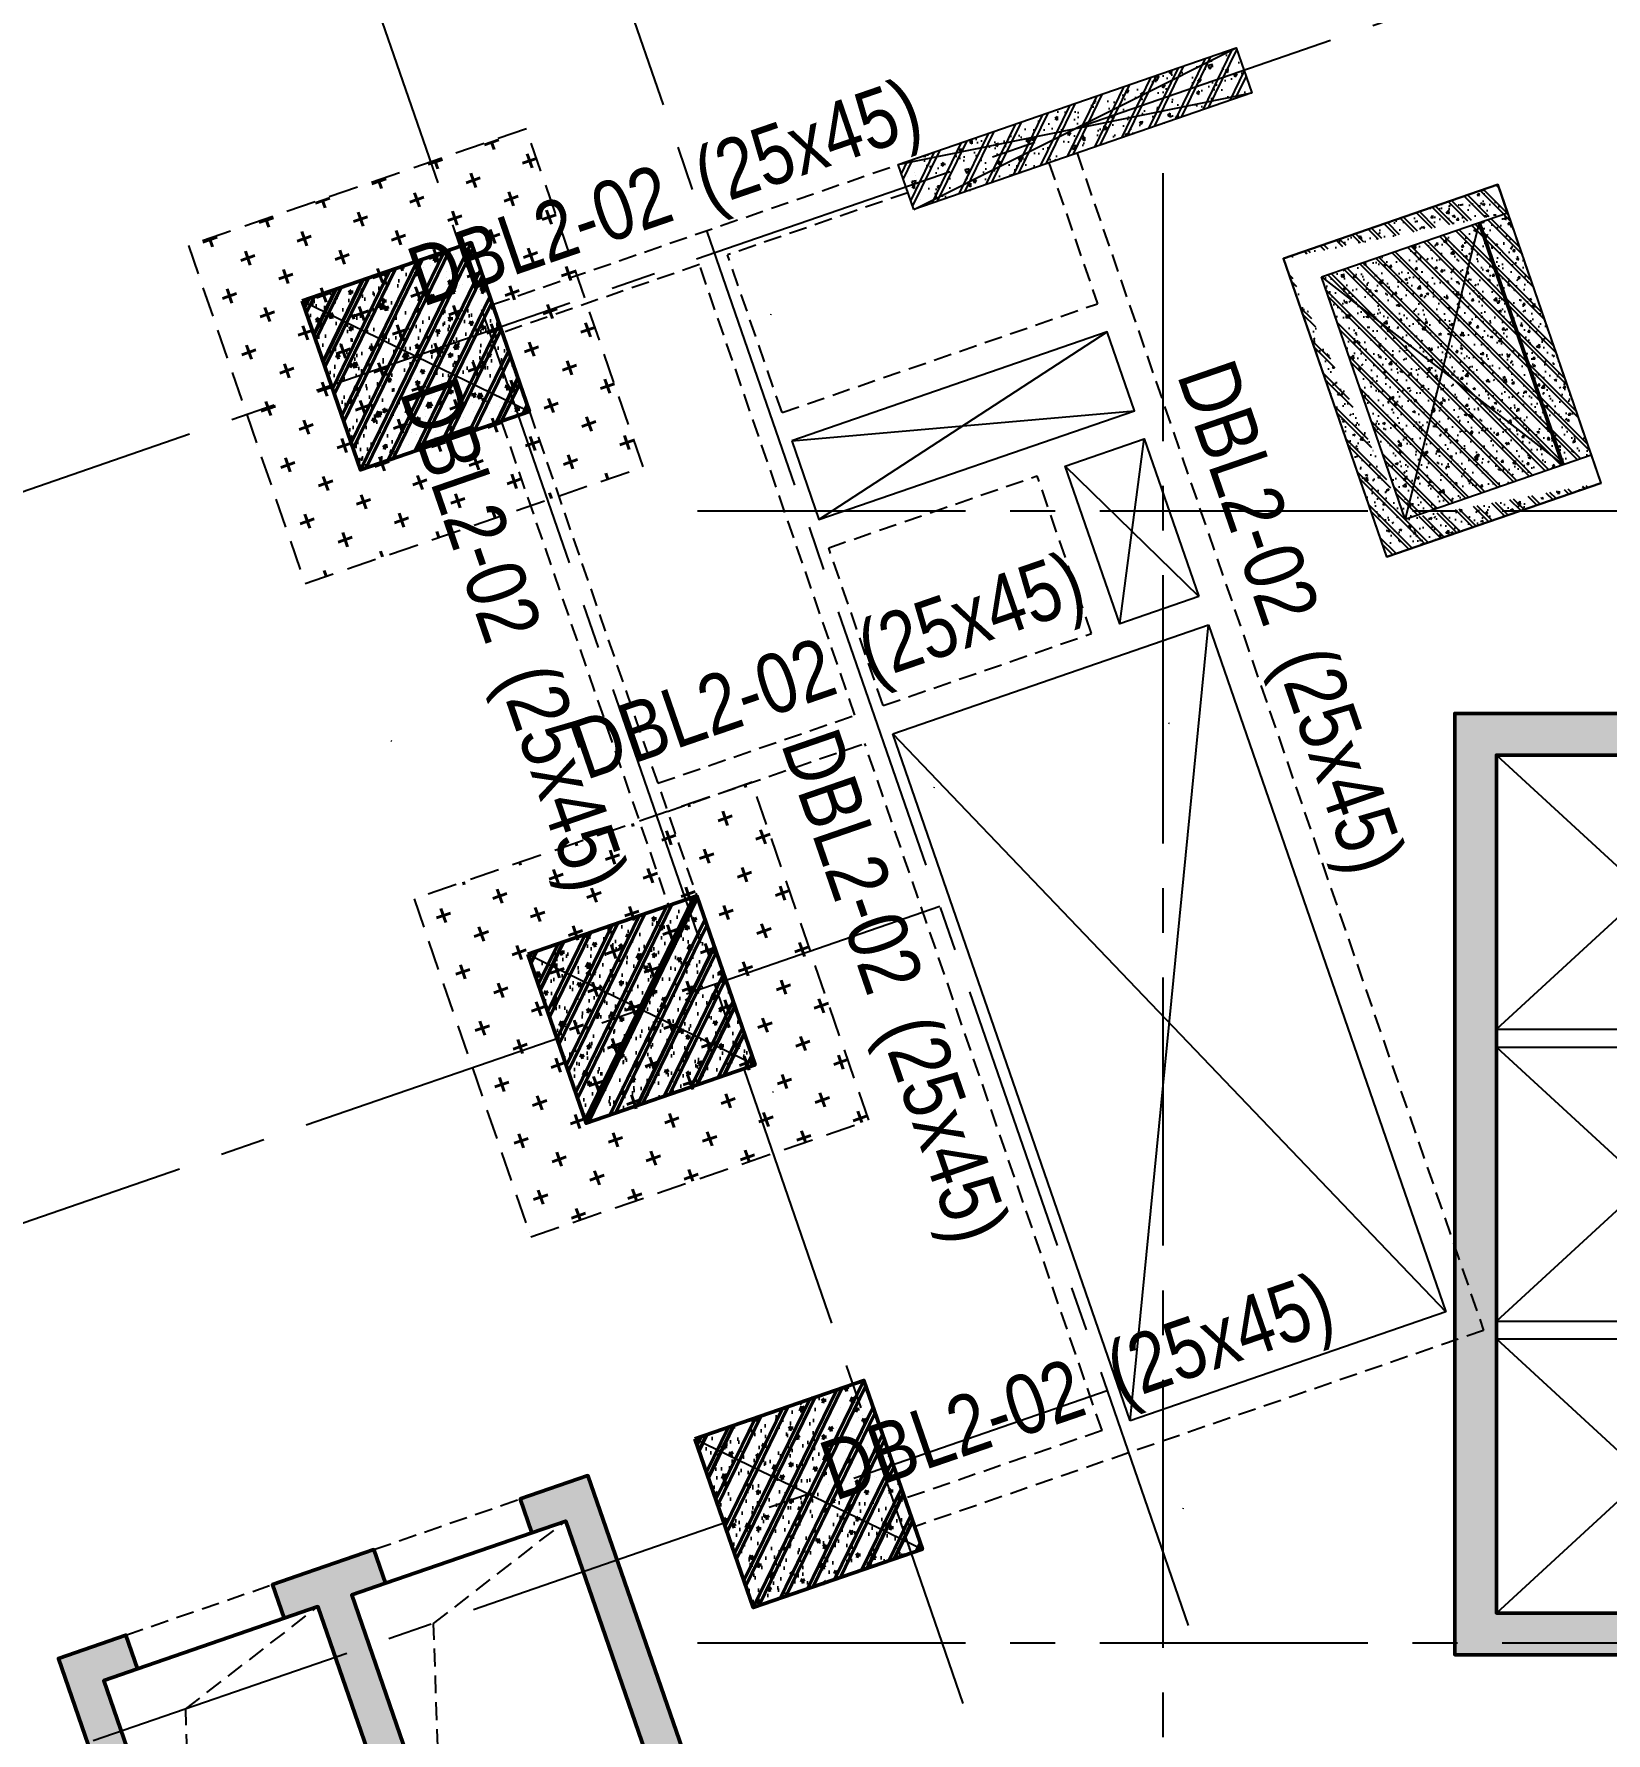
# Model space of a CAD drawing. Header units: millimetres. Extents: x -1534340 to 1713810, y -1348191 to 1114081.
# Drawn here: x 911061 to 924248, y -326082 to -311826 of the extents above; entities that cross this region are included whole.
import ezdxf
from ezdxf.enums import TextEntityAlignment as Align
from ezdxf.xclip import XClip

# ---------------------------------------------------------------- set-up
doc = ezdxf.new("R2010")
doc.units = ezdxf.units.MM
doc.header["$LTSCALE"] = 100
doc.header["$XCLIPFRAME"] = 0
for name, pattern in [('CENTER2', [1.125, 0.75, -0.125, 0.125, -0.125]), ('DASHED', [4.5, 3, -1.5]), ('HIDDEN', [0.375, 0.25, -0.125])]:
    doc.linetypes.add(name, pattern=pattern)
for name, color, linetype, lineweight in [('0-Hatch', 250, 'Continuous', 40), ('ccu12-Tencaukien', 9, 'Continuous', 15), ('KT-Net cot vach', 6, 'Continuous', 50), ('ST_MBDV Cot vach 220805$0$Xref_ST_MBDV Cot vach 30.7.2022$0$KT-Net cot vach', 6, 'Continuous', 50)]:
    doc.layers.add(name, color=color, linetype=linetype, lineweight=lineweight)
for name, color, linetype in [('0-khuat', 3, 'HIDDEN'), ('ccu11-Khuat', 9, 'DASHED'), ('ccu11-Manh', 8, 'Continuous'), ('ccu11-Thay', 7, 'Continuous'), ('ccu12-Manh', 8, 'Continuous'), ('ccu12-Text', 31, 'Continuous'), ('ccu12-Truc', 13, 'CENTER2'), ('KC2-DIM', 251, 'Continuous'), ('KT-Hatch', 251, 'Continuous'), ('xref.asix of  podium$0$xref.asix of  podium$0$Xref_ST_MBDV Cot vach 30.7.2022$0$KT-Net cot vach', 6, 'Continuous'), ('Xref_ST_MBDV Cot vach 30.7.2022$0$KT-Net cot vach', 6, 'Continuous'), ('Xref_ST_MBDV Cot vach 30.7.2022$0$Xref_ST_MBDV Cot vach 30.7.2022|Xref_ST_MBDV Cot vach 30.7.2022|Xref_ST_MBDV Cot vach 30.7.2022|Xref_ST_MBDV Cot vach 30.7.2022|A-WALL-PATT', 251, 'Continuous'), ('Xref_ST_MBDV Cot vach 30.7.2022|Xref_ST_MBDV Cot vach 30.7.2022|Xref_ST_MBDV Cot vach 30.7.2022|Xref_ST_MBDV Cot vach 30.7.2022|KC-Betong', 6, 'Continuous')]:
    doc.layers.add(name, color=color, linetype=linetype)
doc.styles.add('Arial Narrow', font='ARIALN.TTF')

# ---------------------------------------------------------------- blocks, each defined once
blk = doc.blocks.new('Xref_ST_MBDV Cot vach 30.7.2022$0$Tuong Vay01-flat-1')
at = {"layer": 'Xref_ST_MBDV Cot vach 30.7.2022$0$Xref_ST_MBDV Cot vach 30.7.2022|Xref_ST_MBDV Cot vach 30.7.2022|Xref_ST_MBDV Cot vach 30.7.2022|Xref_ST_MBDV Cot vach 30.7.2022|A-WALL-PATT'}
h = blk.add_hatch(dxfattribs=at)
h.set_pattern_fill('ACET-2D-VATLIEU04', color=256, scale=50, pattern_type=2)
h.set_pattern_definition([(49.99999999999999, (-11139561.83942936, -1407213.44759845), (-225.902473859489, 189.5546824974008), [37.49999998626113, -412.4999998488724]), (355, (-11139561.83942936, -1407213.44759845), (32.12721218541265, 367.2157156157773), [29.99999999490911, -329.9999999440002]), (100.4514, (-11139531.95358936, -1407216.06226845), (-341.2315265778452, -62.9441868767608), [31.87009499667636, -350.57105596344]), (46.18420000000001, (-11139561.83942936, -1407113.44759845), (-319.1804974675179, 306.2520974436775), [56.24999996954708, -618.749999665018]), (96.6356, (-11139517.37105686, -1407120.34425195), (-516.9959221575409, -60.14402179722674), [47.80514400473094, -525.8565000520404]), (351.1842, (-11139561.83942936, -1407113.44759845), (84.74077420309186, 546.3954293043353), [45.00000000792112, -495.0000000871323]), (21, (-11139511.83942936, -1407138.44759845), (-105.6808218676597, 275.3079533968121), [37.49999999934682, -412.499999992815]), (326.0000000000001, (-11139511.83942936, -1407138.44759845), (206.1288045682013, 305.5985201385338), [30.00000001746614, -330.0000001921275]), (71.4514, (-11139486.96831286, -1407155.22340145), (-328.9637652803212, 110.3801005582791), [31.87009499870726, -350.5710559857798]), (37.50000000000001, (-11139561.83942936, -1407213.44759845), (-78.13452938385308, 101.8269011885859), [0, -325.9999998517854, 0, -334.9999998476936, 0, -331.2499998493985]), (7.499999999999999, (-11139561.83942936, -1407213.44759845), (-23.27934638224542, 176.8241910238285), [0, -191.0000000278261, 0, -318.5000000464012, 0, -126.2500000183929]), (327.5, (-11139673.33942936, -1407213.44759845), (71.94441751949489, 112.9301145330537), [0, -125.0000000614986, 0, -390.0000001918756, 0, -517.5000002546042]), (317.5, (-11139723.33942936, -1407213.44759845), (158.0205495897681, 172.4491691102739), [0, -162.4999999478019, 0, -258.9999999168043, 0, -367.4999998819521]), (45, (-11139561.83942936, -1407213.44759845), (-150.2601910028607, 150.2601910026278), []), (45, (-11139561.83942936, -1407152.19759845), (-150.2601910028607, 150.2601910026278), [])])
h.paths.add_polyline_path([(-82665.42454257607, -118500.0088302612), (-81837.41861176863, -121132.0343658989), (-80902.71611081436, -123728.0834242017), (-79862.87874617614, -126283.8385967175), (-78719.63840653747, -128795.0430432414), (-77474.89874527603, -131257.5152608277), (-76130.7324262727, -133667.1548922951), (-74689.37767251953, -136019.9495540815), (-73153.2345392555, -138311.981517314), (-71524.86091735773, -140539.4342316107), (-69806.96827445179, -142698.5986796832), (-68002.4171395041, -144785.8795539467), (-66114.21234000102, -146797.8012427511), (-64145.497998368, -148731.0136179249), (-62099.55229647644, -150582.2976132843), (-59979.78201714717, -152348.5705846979), (-57789.71687134914, -154026.8914431464), (-55533.00362077914, -155614.4655520306), (-53213.40000534989, -157108.6493807235), (-50834.76848621853, -158506.954906286), (-48401.06981415115, -159807.0537564463), (-45916.35643433966, -161006.7810866404), (-43384.76573854871, -162104.1391847725), (-40810.51317570359, -163097.3007977149), (-38197.88523275405, -163984.6121738681), (-35551.23229684308, -164764.5958169776), (-32874.96141154505, -165435.9529462866), (-30173.5289383363, -165997.5656592443), (-27451.44813587703, -166448.4963081502), (-24701.85157574899, -166789.3238736566), (-4396.734290909022, -168938.2567786218), (36420.01678077132, -167648.2249503911), (41836.4863632936, -160718.6374020646), (12445.38596707024, -24367.66042796941), (8472.910947457654, -9248.974452903174), (-4718.707271176856, -5521.400683149928), (-10557.45827306993, -9946.818014640827), (-34021.18647153303, -27848.24941525888), (-39776.65152562223, -32008.57135346811), (-41248.85870469548, -35293.77142358455), (-45787.31564925052, -38574.38242801698), (-49368.4870454669, -38942.00303377653), (-57644.18705056235, -44924.06981060421), (-59844.65461433306, -46601.45355761005), (-61968.93197572604, -48362.30333496258), (-64019.60134904832, -50208.3517090485), (-65993.2459566202, -52136.53199238679), (-67886.59205765836, -54143.61763671576), (-69696.47008413821, -56226.27801198442), (-71419.8706161473, -58381.05012253253), (-73053.93764149398, -60604.33085121214), (-74595.93274202198, -62892.42844269238), (-76043.29574720934, -65241.53179885377), (-77393.615911806, -67647.72832025355), (-78644.64476583898, -70107.01135663176), (-79794.29917307012, -72615.28586126259), (-80840.66479975358, -75168.37520986283), (-81781.99930225872, -77762.02815519366), (-82616.73522835784, -80391.9259061541), (-83343.48262714595, -83053.68931881292), (-83961.03136360087, -85742.88618860021), (-84468.3531336058, -88455.03863057657), (-84864.60300002433, -91185.62932156771), (-85149.1148865223, -93930.11565387133), (-85321.41487544402, -96683.60341540864), (-85381.30445068702, -99529.50948559865), (-85328.50406530127, -102200.8374458619), (-85163.21024433896, -104955.3926120612), (-84885.69993967563, -107700.5945179402), (-84496.42936686985, -110432.1923394061), (-83996.04728951491, -113145.6335586284), (-83385.3738030456, -115836.3975027683)], flags=16)
h.paths.add_polyline_path([(-83625.45879450254, -118780.6341908188), (-82785.20518665202, -121451.592054751), (-81836.67593448795, -124086.0436255364), (-80781.45706173405, -126679.6041032514), (-79621.30565389246, -129227.9548506811), (-78358.15352366865, -131726.8525110248), (-76994.10399421491, -134172.1360737709), (-75531.42839684151, -136559.7338032422), (-73972.56228888594, -138885.6700187323), (-72320.10139823705, -141146.0717144171), (-70576.79730102606, -143337.1750085717), (-68745.55283991061, -145455.3314108832), (-66829.41729043424, -147497.0138977058), (-64831.58128353581, -149458.8227850739), (-62755.37149274349, -151337.4913895966), (-60604.24509477988, -153129.8914679771), (-58381.7840128839, -154833.0384259534), (-56091.68895242736, -156444.0962880657), (-53737.77323871478, -157960.3824199464), (-51323.95646727085, -159379.3719952791), (-48854.25797718205, -160698.7021999834), (-46332.79015832208, -161916.1761666269), (-43763.75160367042, -163029.7666325136), (-41151.42011806555, -164037.6193153583), (-38500.14559506811, -164938.0560009221), (-35814.34277378954, -165729.5773374715), (-33098.48388773762, -166410.8653324069), (-30357.09121792205, -166980.7855469028), (-27594.72956264392, -167438.3889849058), (-24815.98988816142, -167782.8289991841), (-4433.735052675009, -169939.9255319908), (36919.56229590811, -168632.9359166666), (42912.68845487945, -160965.5998827359), (13418.22973546013, -24135.12373521132), (9294.838300889242, -8442.070929647249), (-4925.935208282433, -4423.687328800617), (-11162.76267831214, -9150.82235655561), (-34617.47974592447, -27045.37879939191), (-40579.63196872547, -31355.10398377781), (-42051.83914779872, -34640.30405389448), (-46155.98199344426, -37606.97231750819), (-49737.15338966064, -37974.59292326774), (-58240.31235744618, -44121.0777798905), (-60467.11885703541, -45818.53930653841), (-62622.81900685839, -47605.43596977205), (-64703.8232677374, -49478.79233927629), (-66706.66158131324, -51435.49383058609), (-68628.013630962, -53472.26783320424), (-70464.66541309468, -55585.73726807744), (-72213.55809716694, -57772.38228180911), (-73871.79587351345, -60028.54927773564), (-75436.60120790266, -62350.49395546387), (-76905.37393212318, -64734.34577669739), (-78275.66833624989, -67176.13529814105), (-79545.20269040763, -69671.7966022063), (-80711.86304414831, -72217.17406733404), (-81773.70674647763, -74808.02928769216), (-82728.96568063274, -77440.04813065287), (-83576.04920824617, -80108.84792049509), (-84313.5468179807, -82809.98473610263), (-84940.23047422245, -85538.9608107484), (-85455.05666192248, -88291.23202148662), (-85857.16812421381, -91062.21545574092), (-86145.88844638877, -93847.29761108034), (-86320.75738810934, -96641.83923533), (-86381.51240370423, -99528.87035845965), (-86327.91179009154, -102240.684236032), (-86160.19218073785, -105035.6641918905), (-85878.57688103244, -107821.473743778), (-85483.548480995, -110593.4755141111), (-84975.76463904232, -113347.0545681345), (-84356.0573821161, -116077.6233250971)])
blk = doc.blocks.new('Grid-ST-flat-3')
at = {"layer": 'ccu12-Truc', "ltscale": 30}
for p, q in [((354060.2251921427, -35261.67722702224), (370215.9049475128, -82056.07930523856)), ((352169.7243788354, -35914.36909527634), (368325.4041342058, -82708.77117349271)), ((377787.2916931123, -66547.80383867014), (314639.5431473439, -88349.44587364572)), ((369999.3874795341, -69862.92378625314), (369999.3874795341, -104409.5824195731)), ((366096.2468389631, -72696.27186137123), (425824.0468604062, -72696.27186137007)), ((368131.1051668772, -76017.52440288517), (316532.3495662729, -93831.89823189395)), ((369534.392683656, -80082.1011514843), (317935.6370837544, -97896.47498025041)), ((366096.2468389794, -82196.27186137065), (425824.0468603973, -82196.27186136972))]:
    blk.add_line(p, q, dxfattribs=at)
blk = doc.blocks.new('LOI-B2-T1-PN')
at = {"layer": 'KT-Hatch'}
h = blk.add_hatch(dxfattribs=at)
h.set_pattern_fill('BTCT', color=256, scale=30)
h.set_pattern_definition([(49.99999999999999, (106559.8543703831, -42147.03074568097), (215.178054780226, -18.82564049477853), [22.5, -247.5]), (355, (106559.8543703831, -42147.03074568097), (-41.6254000839, 225.6576401100035), [18, -198]), (100.4514, (106577.7858743831, -42148.59954768099), (173.5528145142065, 206.8318626182861), [19.122057, -210.3426336]), (46.18420000000001, (106559.8543703831, -42087.03074568097), (320.1723145876933, -49.65570429870542), [33.75, -371.25]), (96.6356, (106586.535393883, -42091.16873778094), (280.398811664611, 292.2353612701325), [28.6830864, -315.5139]), (351.1842, (106559.8543703831, -42087.03074568097), (280.3985835400882, 292.2355802775974), [27, -297]), (21, (106589.8543703831, -42102.03074568097), (179.0721156355385, -120.7856671996016), [22.5, -247.5]), (326.0000000000001, (106589.8543703831, -42102.03074568097), (72.99459957647451, 217.5450135140559), [18, -198]), (71.4514, (106604.7770402832, -42112.09622748097), (252.066788574447, 96.75914901298572), [19.122057, -210.3426336]), (37.50000000000001, (106559.8543703831, -42147.03074568097), (3.647956595187201, 99.86815614939344), [0, -195.6, 0, -201, 0, -198.75]), (7.499999999999999, (106559.8543703831, -42147.03074568097), (78.92086123264458, 118.3235135647081), [0, -114.6, 0, -191.1, 0, -75.75]), (327.5, (106492.9543703832, -42147.03074568097), (160.1467308517227, -6.766461520313927), [0, -75, 0, -234, 0, -310.5]), (317.5, (106462.9543703832, -42147.03074568097), (174.9558508027159, 30.03149469969532), [0, -97.5, 0, -155.4, 0, -220.5]), (45, (106559.8543703831, -42147.03074568097), (-79.5495128834866, 79.5495128834866), []), (45, (106612.8873788831, -42147.03074568097), (-79.5495128834866, 79.5495128834866), [])])
h.paths.add_polyline_path([(69636.80449040607, -22526.61616688792), (69936.80449040653, -22526.61616688792), (69936.80449040653, -21376.61616688804), (69636.80449040607, -21376.61616688804)], flags=17)
h.paths.add_polyline_path([(69936.8044904056, -18926.61616688804), (69636.80449040513, -18926.61616688804), (69636.80449040513, -20076.61616688792), (69936.8044904056, -20076.61616688792)], flags=17)
h.paths.add_polyline_path([(69636.80449040467, -17626.6161668881), (69936.80449040467, -17626.61616688792), (69936.80449040467, -17126.61616688786), (72436.8044904084, -17126.61616688699), (72436.80449041072, -24326.61616688705), (69936.804490407, -24326.61616688786), (69936.804490407, -23826.61616688798), (69636.804490407, -23826.61616688804), (69636.80449040746, -24676.61616688804), (72786.80449041119, -24676.61616688699), (72786.80449040746, -13976.61616688693), (69636.80449040374, -13976.61616688804), (69636.80449040374, -14901.61616688716), (69936.80449040374, -14901.61616688705), (69936.80449040374, -14326.6161668881), (72436.80449040746, -14326.61616688705), (72436.8044904084, -16776.61616688705), (69936.80449040467, -16776.61616688792), (69936.8044904042, -16201.61616688705), (69636.80449040374, -16201.61616688722)])
h.paths.add_polyline_path([(66336.804490407, -24326.6161668892), (63836.804490407, -24326.61616689002), (63836.80449040467, -17126.61616689002), (66336.80449040467, -17126.6161668892), (66336.80449040467, -17626.6161668881), (66636.80449040467, -17626.61616688798), (66636.80449040467, -16776.61616688909), (63486.80449040467, -16776.61616689019), (63486.804490407, -24676.61616689013), (66636.80449040746, -24676.61616688909), (66636.804490407, -23826.61616688792), (66336.804490407, -23826.61616688804)])
h.paths.add_polyline_path([(66336.80449040607, -22526.61616688786), (66636.80449040653, -22526.61616688786), (66636.80449040653, -21376.61616688798), (66336.80449040607, -21376.61616688798)], flags=17)
h.paths.add_polyline_path([(66336.80449040467, -20076.61616688792), (66636.8044904056, -20076.61616688792), (66636.8044904056, -18926.61616688792), (66336.80449040467, -18926.61616688792)], flags=17)
at = {"ltscale": 0.5}
for points in [[(63836.8044904056, -19426.61616689002), (66336.80449040467, -19426.61616688914)], [(63836.8044904049, -19576.61616688996), (66336.8044904042, -19576.61616688914)], [(63836.8044904063, -21876.61616688996), (66336.8044904056, -21876.61616688914)], [(63836.8044904056, -22026.61616688996), (66336.80449040513, -22026.61616688914)]]:
    blk.add_lwpolyline(points, dxfattribs=at)
at = {"layer": 'ccu12-Manh', "ltscale": 0.5}
for points in [[(63836.80449040467, -17126.61616689002), (66336.80449040467, -19426.61616688914)], [(63836.80449040537, -19426.61616688996), (66336.80449040467, -17126.6161668892)], [(63836.80449040537, -19576.61616688996), (66336.80449040537, -21876.61616688909)], [(63836.80449040607, -21876.6161668899), (66336.80449040537, -19576.61616688914)], [(63836.80449040513, -22026.61616688996), (66336.80449040513, -24326.61616688909)], [(63836.80449040583, -24326.6161668899), (66336.80449040513, -22026.61616688914)]]:
    blk.add_lwpolyline(points, dxfattribs=at)
at = {"layer": 'ST_MBDV Cot vach 220805$0$Xref_ST_MBDV Cot vach 30.7.2022$0$KT-Net cot vach'}
blk.add_lwpolyline([(66636.80449040467, -17626.61616688798), (66636.80449040467, -16776.61616688909), (63486.80449040467, -16776.61616689019), (63486.804490407, -24676.61616689013), (66636.80449040746, -24676.61616688909), (66636.804490407, -23826.61616688792), (66336.804490407, -23826.61616688804), (66336.804490407, -24326.6161668892), (63836.804490407, -24326.61616689002), (63836.80449040467, -17126.61616689002), (66336.80449040467, -17126.6161668892), (66336.80449040467, -17626.6161668881)], close=True, dxfattribs=at)
blk = doc.blocks.new('*U150')
h = blk.add_hatch()
h.set_pattern_fill('VATLIEU04', color=250, scale=40, style=0, pattern_type=2)
h.set_pattern_definition([(49.99999999999999, (-549.9999999999709, 3049.999999999996), (286.9040730403014, -25.10085399303804), [30, -330]), (355, (-549.9999999999709, 3049.999999999996), (-55.50053344520001, 300.8768534800047), [24, -264]), (100.4514, (-526.0913279999709, 3047.908263999996), (231.4037526856086, 275.7758168243814), [25.496076, -280.4568448]), (46.18420000000001, (-549.9999999999709, 3129.999999999996), (426.8964194502578, -66.20760573160723), [45, -495]), (96.6356, (-514.4253019999708, 3124.482677199996), (373.8650822194813, 389.6471483601767), [38.2441152, -420.6852]), (351.1842, (-549.9999999999709, 3129.999999999996), (373.8647780534509, 389.6474403701299), [36, -396]), (21, (-509.9999999999709, 3109.999999999996), (238.7628208473847, -161.0475562661355), [30, -330]), (326.0000000000001, (-509.9999999999709, 3109.999999999996), (97.32613276863269, 290.0600180187412), [24, -264]), (71.4514, (-490.1031067999709, 3096.579357599996), (336.089051432596, 129.012198683981), [25.496076, -280.4568448]), (37.50000000000001, (-549.9999999999709, 3049.999999999996), (4.863942126916267, 133.1575415325246), [0, -260.8, 0, -268, 0, -265]), (7.499999999999999, (-549.9999999999709, 3049.999999999996), (105.2278149768594, 157.7646847529441), [0, -152.8, 0, -254.8, 0, -101]), (327.5, (-639.1999999999709, 3049.999999999996), (213.5289744689636, -9.021948693751902), [0, -100, 0, -312, 0, -414]), (317.5, (-679.1999999999709, 3049.999999999996), (233.2744677369545, 40.04199293292709), [0, -130, 0, -207.2, 0, -294]), (45, (-549.9999999999709, 3049.999999999996), (-120.2081528017131, 120.2081528017131), []), (45, (-549.9999999999709, 3098.999999999996), (-120.2081528017131, 120.2081528017131), [])])
h.paths.add_polyline_path([(-475, -474.9999999999998), (-75, -475.0000000000038), (-74.9999999999709, 2524.999999999996), (-474.9999999999709, 2525)])
at = {"color": 6, "ltscale": 0.25}
blk.add_lwpolyline([(-475, -474.9999999999998), (-75, -475.0000000000038), (-74.9999999999709, 2524.999999999996), (-474.9999999999709, 2525)], close=True, dxfattribs=at)
at = {"layer": 'Defpoints', "linetype": 'ByBlock', "ltscale": 30}
for p, q in [((-75, -475.0000000000038), (-474.9999999999709, 2525)), ((-475, -474.9999999999998), (-74.9999999999709, 2524.999999999996))]:
    blk.add_line(p, q, dxfattribs=at)
blk = doc.blocks.new('*U151')
h = blk.add_hatch()
h.set_pattern_fill('VATLIEU04', color=250, scale=40, style=0, pattern_type=2)
h.set_pattern_definition([(49.99999999999999, (550, -550), (286.9040730403014, -25.10085399303804), [30, -330]), (355, (550, -550), (-55.50053344520001, 300.8768534800047), [24, -264]), (100.4514, (573.908672, -552.091736), (231.4037526856086, 275.7758168243814), [25.496076, -280.4568448]), (46.18420000000001, (550, -470), (426.8964194502578, -66.20760573160723), [45, -495]), (96.6356, (585.574698, -475.5173228), (373.8650822194813, 389.6471483601767), [38.2441152, -420.6852]), (351.1842, (550, -470), (373.8647780534509, 389.6474403701299), [36, -396]), (21, (590, -490), (238.7628208473847, -161.0475562661355), [30, -330]), (326.0000000000001, (590, -490), (97.32613276863269, 290.0600180187412), [24, -264]), (71.4514, (609.8968932, -503.4206424), (336.089051432596, 129.012198683981), [25.496076, -280.4568448]), (37.50000000000001, (550, -550), (4.863942126916267, 133.1575415325246), [0, -260.8, 0, -268, 0, -265]), (7.499999999999999, (550, -550), (105.2278149768594, 157.7646847529441), [0, -152.8, 0, -254.8, 0, -101]), (327.5, (460.8, -550), (213.5289744689636, -9.021948693751902), [0, -100, 0, -312, 0, -414]), (317.5, (420.8, -550), (233.2744677369545, 40.04199293292709), [0, -130, 0, -207.2, 0, -294]), (45, (550, -550), (-120.2081528017131, 120.2081528017131), []), (45, (550, -501), (-120.2081528017131, 120.2081528017131), [])])
h.paths.add_polyline_path([(-475, 475), (1025, 475), (1025, -1025), (-475, -1025)])
at = {"color": 6, "ltscale": 0.25}
blk.add_lwpolyline([(-475, 475), (1025, 475), (1025, -1025), (-475, -1025)], close=True, dxfattribs=at)
at = {"layer": 'Defpoints', "linetype": 'ByBlock', "ltscale": 30}
for p, q in [((1025, 475), (-475, -1025)), ((-475, 475), (1025, -1025))]:
    blk.add_line(p, q, dxfattribs=at)
blk = doc.blocks.new('MBDV-B1-T1-PN')
at = {"layer": 'KT-Net cot vach', "rotation": 19.04713795399666}
for p in [(54421.11339610536, -13610.03426996863), (56313.91916608065, -19092.48685226683), (57717.20733091282, -23157.06337712682)]:
    blk.add_blockref('*U151', p, dxfattribs=at)
at = {"layer": 'Xref_ST_MBDV Cot vach 30.7.2022|Xref_ST_MBDV Cot vach 30.7.2022|Xref_ST_MBDV Cot vach 30.7.2022|Xref_ST_MBDV Cot vach 30.7.2022|KC-Betong', "linetype": 'ByBlock', "xscale": -0.9999999999999989, "rotation": 289.0471379532163}
blk.add_blockref('*U150', (59241.89047800889, -11945.67000419629), dxfattribs=at)
blk = doc.blocks.new('LOI-KD-PN')
at = {"layer": 'KT-Hatch'}
h = blk.add_hatch(dxfattribs=at)
h.set_pattern_fill('BTCT', color=256, scale=40, angle=-70.9528620460035)
h.set_pattern_definition([(339.0471379539965, (-24774.25365491607, -32828.61595608917), (69.90338528047701, -279.3877533547662), [29.99999999999987, -329.999999999998]), (284.0471379539965, (-24774.25365491607, -32828.61595608917), (266.2915946709811, 150.6518396180941), [23.99999999999998, -263.9999999999996]), (29.49853795399646, (-24768.42837132257, -32851.89826755854), (336.1948768307957, -128.7361747717526), [25.49607599999999, -280.4568447999998]), (335.2313379539966, (-24698.63362238393, -32802.50828135805), (76.73314454503657, -425.1305970221304), [45, -495]), (25.6827379539964, (-24692.23921595374, -32837.93583497207), (490.3234749361438, -226.2363583837528), [38.24411519999997, -420.6851999999998]), (280.2313379539964, (-24698.63362238393, -32802.50828135805), (490.3236516953235, -226.2359755744279), [35.99999999999994, -395.9999999999995]), (310.0471379539965, (-24704.4847931515, -32846.8452163068), (-74.31099224333833, -278.2478686892407), [30, -330]), (255.0471379539965, (-24704.4847931515, -32846.8452163068), (305.9413376994765, 2.662340959559032), [24, -264]), (0.4985379539964838, (-24710.67739063944, -32870.03253477591), (231.6301287124563, -275.5857060422185), [25.496076, -280.4568447999999]), (326.5471379539965, (-24774.25365491607, -32828.61595608917), (127.4545480190627, 38.85777900570818), [0, -260.7999999999999, 0, -267.9999999999999, 0, -264.9999999999999]), (296.5471379539965, (-24774.25365491607, -32828.61595608917), (183.4678019936752, -47.98077147784922), [0, -152.8, 0, -254.8, 0, -101]), (256.5471379539965, (-24803.36371224117, -32744.29961981607), (61.15631196729443, -204.7826262224386), [0, -99.99999999999955, 0, -311.9999999999982, 0, -413.9999999999982]), (246.5471379539965, (-24816.41754960665, -32706.48960355006), (113.9778841873155, -207.4352439007965), [0, -129.9999999999991, 0, -207.1999999999991, 0, -293.9999999999983]), (334.0471379539965, (-24774.25365491607, -32828.61595608917), (65.64473241281162, 134.8731593255321), []), (334.0471379539965, (-24751.17751265038, -32895.45525322307), (65.64473241281162, 134.8731593255321), [])])
h.paths.add_polyline_path([(-6325.187296113232, -9137.721440407215), (-7271.590505116852, -6396.495261123753), (-7838.74074910651, -6592.302821607213), (-7740.836968864547, -6875.877943602041), (-7457.261846869951, -6777.974163360312), (-6706.666198349791, -8952.050098654), (-8502.64197098394, -9572.107373518229), (-9253.237619503634, -7398.0314382246), (-8969.662497509038, -7300.12765798287), (-9067.566277750535, -7016.552535988041), (-9634.716521740193, -7212.360096471501), (-9918.291643735254, -7310.26387671323), (-9820.387863493292, -7593.838998708001), (-9536.812741498696, -7495.935218466329), (-8786.217092978535, -9670.011153759959), (-10582.19286561268, -10290.06842862419), (-11332.78851413238, -8115.992493330559), (-11049.21339213778, -8018.08871308883), (-11147.11717237928, -7734.513591094001), (-11714.26741636894, -7930.321151577402), (-10767.86420736578, -10671.54733086075)])
at = {"layer": 'xref.asix of  podium$0$xref.asix of  podium$0$Xref_ST_MBDV Cot vach 30.7.2022$0$KT-Net cot vach'}
h = blk.add_hatch(dxfattribs=at)
h.set_pattern_fill('1BETONG2-BOP', color=250, scale=30, angle=1.959221683781526e-11, style=0, pattern_type=2)
h.set_pattern_definition([(50.0000000000196, (116462.5052077193, -202415.5971059241), (215.1780547802325, -18.82564049470495), [22.5, -247.5]), (355.0000000000196, (116462.5052077193, -202415.5971059241), (-41.62540008397717, 225.6576401099893), [18, -198]), (100.4514000000195, (116480.4367117193, -202417.1659079241), (173.5528145141357, 206.8318626183454), [19.122057, -210.3426336]), (46.18420000001959, (116462.5052077193, -202355.5971059241), (320.1723145877103, -49.65570429859594), [33.75, -371.25]), (96.63560000001934, (116489.1862312183, -202359.7350980242), (280.3988116645111, 292.2353612702284), [28.68308639999998, -315.5138999999996]), (351.1842000000196, (116462.5052077193, -202355.5971059241), (280.3985835399882, 292.2355802776933), [27, -297]), (21.00000000001959, (116492.5052077193, -202370.5971059241), (179.0721156355798, -120.7856671995404), [22.5, -247.5]), (226.0000000000196, (116492.5052077193, -202370.5971059241), (201.5646367418432, -109.6619427481084), [18, -198]), (71.4514000000196, (116507.427877618, -202380.6625877242), (252.0667885744139, 96.7591490130719), [19.122057, -210.3426336]), (67.5000000000196, (116462.5052077193, -202415.5971059241), (-46.77485499139181, 88.31233855206342), [0, -195.6, 0, -201, 0, -198.75]), (4.500000000019592, (116462.5052077193, -202415.5971059241), (85.00527716358108, 114.0309565615529), [0, -114.5999999999988, 0, -191.0999999999976, 0, -75.74999999999879]), (327.5000000000196, (116395.6052077189, -202415.5971059243), (160.146730851725, -6.766461520259165), [0, -74.99999999999879, 0, -233.9999999999976, 0, -310.4999999999952]), (317.5000000000196, (116365.6052077189, -202415.5971059243), (174.9558508027056, 30.03149469975515), [0, -97.5, 0, -155.4, 0, -220.5]), (315.0000000000196, (116462.5052077193, -202415.5971059241), (90.15611460125399, 90.15611460131564), []), (315.0000000000196, (116462.5052077193, -202378.8471059241), (90.15611460125399, 90.15611460131564), [])])
edge = h.paths.add_edge_path()
edge.add_line((360.6418855860829, 4437.403951028595), (-1435.29047197476, 3817.361773282057))
edge.add_line((442.2284024748951, 4201.091252757935), (-1117.40916496329, 3662.62930102367))
edge.add_line((-570.4991636015475, 1312.476543052355), (-1436.987392965704, 3822.231577460188))
edge.add_line((-415.7769247964025, 1630.374288916821), (-1117.409164961427, 3662.62930102367))
edge.add_line((-570.4991636015475, 1312.476543052355), (1225.447126176208, 1932.523638988845))
edge.add_line((-415.7769247964025, 1630.374288916821), (1143.860642641783, 2168.836240651086))
edge.add_line((1143.860642641783, 2168.836240651086), (1225.447126176208, 1932.523638988845))
edge.add_line((442.2284024748951, 4201.091252757935), (360.6418855860829, 4437.403951028595))
at = {"layer": 'Xref_ST_MBDV Cot vach 30.7.2022$0$KT-Net cot vach'}
h = blk.add_hatch(dxfattribs=at)
h.set_pattern_fill('1BETONG2-BOP', color=250, scale=30, angle=1.959221683781526e-11, style=0, pattern_type=2)
h.set_pattern_definition([(50.0000000000196, (116462.5052077183, -202415.5971059241), (215.1780547802325, -18.82564049470495), [22.5, -247.5]), (355.0000000000196, (116462.5052077183, -202415.5971059241), (-41.62540008397717, 225.6576401099893), [18, -198]), (100.4514000000195, (116480.4367117183, -202417.1659079241), (173.5528145141357, 206.8318626183454), [19.122057, -210.3426336]), (46.18420000001959, (116462.5052077183, -202355.5971059241), (320.1723145877103, -49.65570429859594), [33.75, -371.25]), (96.63560000001934, (116489.1862312183, -202359.7350980242), (280.3988116645111, 292.2353612702284), [28.68308639999998, -315.5138999999996]), (351.1842000000196, (116462.5052077183, -202355.5971059241), (280.3985835399882, 292.2355802776933), [27, -297]), (21.00000000001959, (116492.5052077183, -202370.5971059241), (179.0721156355798, -120.7856671995404), [22.5, -247.5]), (226.0000000000196, (116492.5052077183, -202370.5971059241), (201.5646367418432, -109.6619427481084), [18, -198]), (71.4514000000196, (116507.4278776185, -202380.6625877242), (252.0667885744139, 96.7591490130719), [19.122057, -210.3426336]), (67.5000000000196, (116462.5052077183, -202415.5971059241), (-46.77485499139181, 88.31233855206342), [0, -195.6, 0, -201, 0, -198.75]), (4.500000000019592, (116462.5052077183, -202415.5971059241), (85.00527716358108, 114.0309565615529), [0, -114.5999999999992, 0, -191.0999999999983, 0, -75.74999999999916]), (327.5000000000196, (116395.6052077184, -202415.5971059241), (160.146730851725, -6.766461520259165), [0, -74.99999999999916, 0, -233.9999999999983, 0, -310.4999999999966]), (317.5000000000196, (116365.6052077184, -202415.5971059241), (174.9558508027056, 30.03149469975515), [0, -97.5, 0, -155.4, 0, -220.5]), (315.0000000000196, (116462.5052077183, -202415.5971059241), (90.15611460125399, 90.15611460131564), []), (315.0000000000196, (116462.5052077183, -202378.8471059241), (90.15611460125399, 90.15611460131564), [])])
edge = h.paths.add_edge_path()
edge.add_line((360.6418855867814, 4437.403951028653), (-1435.290471974877, 3817.361773282173))
edge.add_line((442.2284024755936, 4201.091252757935), (-1117.409164962359, 3662.62930102367))
edge.add_line((-570.499163600849, 1312.476543052355), (-1436.987392965821, 3822.23157746013))
edge.add_line((-415.7769247966353, 1630.374288916821), (-1117.409164962359, 3662.62930102367))
edge.add_line((-570.499163600849, 1312.476543052355), (1225.447126176325, 1932.523638988787))
edge.add_line((-415.7769247966353, 1630.374288916821), (1143.860642641317, 2168.836240651028))
edge.add_line((1143.860642641084, 2168.836240651028), (1225.447126175975, 1932.523638988787))
edge.add_line((442.2284024755936, 4201.091252757935), (360.6418855868978, 4437.403951028653))
at = {"layer": 'ccu11-Khuat', "color": 6, "ltscale": 0.5}
for points, elevation in [([(442.2284024746623, 4201.091252757935), (1143.864305755822, 2168.837505334464)], 5.849214727798868e-05), ([(-11147.1208355159, -7734.514855785063), (-9918.291643735254, -7310.263876713114)], 1.490472173669433e-05)]:
    blk.add_lwpolyline(points, dxfattribs=dict(at, elevation=elevation))
blk.add_lwpolyline([(-9067.569942107657, -7016.553797144443), (-7838.744412243133, -6592.304086298274)], dxfattribs=at)
at = {"layer": 'ccu11-Khuat', "ltscale": 0.5, "elevation": 1.490472173669433e-05}
for points in [[(-8502.64197098394, -9572.107373518229), (-8565.79011890199, -7636.755803425389), (-7457.261846869951, -6777.97416336037)], [(-10582.19286561268, -10290.06842862419), (-10645.34101353073, -8354.716858531348), (-9536.812741498696, -7495.935218466329)]]:
    blk.add_lwpolyline(points, dxfattribs=at)
at = {"layer": 'ccu12-Manh', "ltscale": 0.5}
for points, elevation in [([(205.9159478715155, 4119.504343272652), (-415.7769247966353, 1630.374288916821)], 5.849214727798868e-05), ([(-1117.409164962592, 3662.62930102367), (907.5517040919513, 2087.251021802716)], 6.255962972533113e-05)]:
    blk.add_lwpolyline(points, dxfattribs=dict(at, elevation=elevation))
at = {"layer": 'ST_MBDV Cot vach 220805$0$Xref_ST_MBDV Cot vach 30.7.2022$0$KT-Net cot vach', "color": 6}
for points, elevation in [([(205.9159478715155, 4119.504343272652), (907.5518511524424, 2087.250595849182)], 5.849214727798868e-05), ([(-8969.666160645429, -7300.128922673874), (-7740.836968864547, -6875.877943602041)], 1.490472173669433e-05), ([(-11049.21705527441, -8018.089977779891), (-9820.387863493292, -7593.838998707943)], 1.490472173669433e-05)]:
    blk.add_lwpolyline(points, dxfattribs=dict(at, elevation=elevation))
at = {"layer": 'ST_MBDV Cot vach 220805$0$Xref_ST_MBDV Cot vach 30.7.2022$0$KT-Net cot vach', "elevation": 1.490472173669433e-05}
blk.add_lwpolyline([(-6325.187296113232, -9137.721440407215), (-7271.590505116852, -6396.495261123753), (-7838.74074910651, -6592.302821607213), (-7740.836968864547, -6875.877943602041), (-7457.261846869951, -6777.974163360312), (-6706.666198349791, -8952.050098654), (-8502.64197098394, -9572.107373518229), (-9253.237619503634, -7398.0314382246), (-8969.662497509038, -7300.12765798287), (-9067.566277750535, -7016.552535988041), (-9634.716521740193, -7212.360096471501), (-9918.291643735254, -7310.26387671323), (-9820.387863493292, -7593.838998708001), (-9536.812741498696, -7495.935218466329), (-8786.217092978535, -9670.011153759959), (-10582.19286561268, -10290.06842862419), (-11332.78851413238, -8115.992493330559), (-11049.21339213778, -8018.08871308883), (-11147.11717237928, -7734.513591094001), (-11714.26741636894, -7930.321151577402), (-10767.86420736578, -10671.54733086075)], close=True, dxfattribs=at)
at = {"layer": 'xref.asix of  podium$0$xref.asix of  podium$0$Xref_ST_MBDV Cot vach 30.7.2022$0$KT-Net cot vach'}
for p, q in [((360.6418855860829, 4437.403951028595, 6.058219431352707e-05), (-1435.29047197476, 3817.361773282173, 6.526592641280249e-05)), ((442.2284024748951, 4201.091252757935, 5.849214727801644e-05), (360.6418855860829, 4437.403951028595, 6.058219431352707e-05)), ((-1117.40916496329, 3662.62930102367, 6.255962972533113e-05), (442.2284024748951, 4201.091252757935, 5.849214727801644e-05)), ((-570.4991636015475, 1312.476543052355, 4.311176667534666e-05), (-1436.987392965704, 3822.231577460188, 6.530907603666258e-05)), ((-415.7769247964025, 1630.374288916821, 4.45855276371282e-05), (-1117.40916496329, 3662.62930102367, 6.255962972533113e-05)), ((-415.7769247964025, 1630.374288916821, 4.45855276371282e-05), (1143.860642641783, 2168.836240651086, 4.05180451898135e-05)), ((1143.860642641783, 2168.836240651086, 4.05180451898135e-05), (1225.447126176208, 1932.523638988845, 3.842799900875826e-05)), ((-570.4991636015475, 1312.476543052355, 4.311176667534666e-05), (1225.447126176208, 1932.523638988845, 3.842799900874438e-05))]:
    blk.add_line(p, q, dxfattribs=at)
at = {"layer": 'Xref_ST_MBDV Cot vach 30.7.2022$0$KT-Net cot vach'}
for p, q in [((360.6418855867814, 4437.403951028653, 6.058219431354095e-05), (-1435.29047197476, 3817.361773282173, 6.526592641280249e-05)), ((442.2284024755936, 4201.091252757935, 5.849214727803032e-05), (360.6418855867814, 4437.403951028653, 6.058219431354095e-05)), ((442.2320668317843, 4201.092513844837, 2.881135378197952e-05), (360.6455499429721, 4437.405212115613, 3.090140081749015e-05)), ((-1117.409164962592, 3662.62930102367, 6.255962972533113e-05), (442.2284024755936, 4201.091252757935, 5.849214727801644e-05)), ((-570.499163600849, 1312.476543052355, 4.311176667536054e-05), (-1436.987392965937, 3822.23157746013, 6.530907603667646e-05)), ((-415.7769247966353, 1630.374288916821, 4.458552763714208e-05), (-1117.409164962592, 3662.62930102367, 6.255962972533113e-05)), ((-415.7769247966353, 1630.374288916821, 4.458552763714208e-05), (1143.860642641084, 2168.836240651028, 4.051804518982738e-05)), ((1143.860642641084, 2168.836240651028, 4.051804518982738e-05), (1225.447126175975, 1932.523638988787, 3.842799900875826e-05)), ((1143.864306997275, 2168.837501737988, 1.083725169377658e-05), (1225.450790532166, 1932.524900075747, 8.747205512721345e-06)), ((-570.499163600849, 1312.476543052355, 4.311176667536054e-05), (1225.447126175975, 1932.523638988787, 3.842799900875826e-05))]:
    blk.add_line(p, q, dxfattribs=at)
blk = doc.blocks.new('*U705')
at = {"layer": 'ccu12-Tencaukien', "color": 8, "ltscale": 10000}
blk.add_line((360.6565736538532, -155.3215232637356), (354.4065714950475, -155.3215232637356), dxfattribs=at)
at = {"layer": 'ccu12-Text', "color": 2, "style": 'Arial Narrow', "width": 0.8}
blk.add_attdef('SH', text='', height=300, dxfattribs=at).set_placement((275.6048113084853, 5.864471777974813), align=Align.BOTTOM_RIGHT)
at = {"layer": 'ccu12-Text', "color": 31, "style": 'Arial Narrow', "width": 0.8}
for tag, p in [('(', (507.5315725744504, -75.41116959831947)), ('KT', (632.605666770517, -75.41116959831947)), (')', (962.8971199221714, -75.41116959831947))]:
    blk.add_attdef(tag, text='', height=250, dxfattribs=at).set_placement(p, align=Align.BOTTOM_LEFT)
blk = doc.blocks.new('MC3000X3000')
at = {"layer": '0-Hatch', "ltscale": 2}
h = blk.add_hatch(dxfattribs=at)
h.set_pattern_fill('CROSS', color=256, scale=1000, style=0)
h.set_pattern_definition([(360, (0, -4.656612873077393e-10), (250, 250), [125, -375]), (90, (62.5, -62.50000000046566), (-250, 250), [125, -375])])
h.paths.add_polyline_path([(7876789.000000002, 1547059), (7876789.000000002, 1550059), (7873789.000000002, 1550059), (7873789.000000002, 1547059)])
at = {"layer": '0-khuat', "ltscale": 10}
blk.add_lwpolyline([(7873789.000000002, 1547059), (7876789.000000002, 1547059), (7876789.000000002, 1550059), (7873789.000000002, 1550059)], close=True, dxfattribs=at)

msp = doc.modelspace()

# ---------------------------------------------------------------- linework, layer by layer
at = {"layer": 'ccu11-Khuat', "ltscale": 0.5}
for p, q in [((914907.1652327151, -314095.9151192812), (918310.0667043215, -312921.0697537848)), ((919574.892462347, -312907.5169186203), (919982.8249547369, -314089.0801433451)), ((919811.2050640107, -312825.9304350888), (923221.5203184661, -322703.7978875622)), ((917948.3104774327, -317542.0858621454), (916642.9335534818, -313761.1039254583)), ((917336.1238148751, -315002.8487553314), (916879.2452468289, -313679.5148110165)), ((914980.867979634, -315075.4516751754), (916384.1554963662, -319140.0284237905)), ((915217.1805812962, -314993.8651916406), (916620.4680980284, -319058.4419402558)), ((918184.6230790956, -317460.4993786106), (917727.7389371739, -316137.14924717)), ((918184.6230790959, -317460.4993786105), (919933.3363468341, -316856.7593951239)), ((916294.1220731748, -318113.1913133907), (917948.3104774327, -317542.0858621454)), ((916375.708556706, -318349.5039150544), (918029.8969609676, -317778.3984638078)), ((920020.6074929879, -323544.426868558), (918029.8969609676, -317778.3984638078)), ((923221.5203184661, -322703.7978875622), (918448.0055721683, -324351.8449214987)), ((920020.6074929879, -323544.426868558), (918366.4190886373, -324115.532319835))]:
    msp.add_line(p, q, dxfattribs=at)
for points in [[(918391.6427389927, -313157.3435620098), (916879.2452468289, -313679.5148110164)], [(916642.9335534818, -313761.1039254583), (914988.754347152, -314332.2268126131)], [(917336.1238306336, -315002.8487498908), (919982.8249550586, -314089.0801432341)], [(917727.7389371739, -316137.14924717), (919476.4522049126, -315533.4092636835)], [(919933.3363468341, -316856.7593951239), (919476.4522049126, -315533.4092636835)]]:
    msp.add_lwpolyline(points, dxfattribs=at)
at = {"layer": 'ccu11-Thay'}
for p, q in [((918266.2095626303, -317696.8119802731), (920912.9107012484, -316783.043364684)), ((920912.9107012484, -316783.043364684), (922903.6212332692, -322549.0717694345)), ((920256.9200946504, -323462.8403850233), (918266.20956263, -317696.8119802731)), ((922903.6212332692, -322549.0717694345), (920256.9200946504, -323462.8403850233))]:
    msp.add_line(p, q, dxfattribs=at)
at = {"layer": 'ccu11-Thay', "ltscale": 0.5}
msp.add_lwpolyline([(921544.195163081, -313708.7081588104), (923340.127487281, -313088.6658844351), (924204.936425588, -315593.5450320168), (922408.9864727046, -316213.5933926608), (921544.1968139239, -313708.70758886)], dxfattribs=at)
at = {"layer": 'ccu11-Thay'}
msp.add_lwpolyline([(917417.7102984096, -315239.1613569938), (917646.1524536394, -315900.8366455077), (920292.8535922576, -314987.0680299189), (920064.4114382718, -314325.3927450075), (917417.7103138467, -315239.1613516642)], dxfattribs=at)
msp.add_lwpolyline([(920831.3242177138, -316546.7307630216), (920169.6489484966, -316775.1729115892), (919712.764806575, -315451.8227801488), (920374.4400757923, -315223.3806315813)], close=True, dxfattribs=at)
at = {"layer": 'ccu12-Manh', "ltscale": 0.5}
for p, q in [((917646.1524536394, -315900.8366455077), (920064.4114382718, -314325.3927450075)), ((917417.7103138467, -315239.1613516642), (920292.8535922576, -314987.0680299189)), ((920169.6489484966, -316775.1729115892), (920374.4400757923, -315223.3806315813)), ((920831.3242177138, -316546.7307630216), (919712.764806575, -315451.8227801488))]:
    msp.add_line(p, q, dxfattribs=at)
for points in [[(920256.9199408543, -323462.8398895147), (920912.9107012484, -316783.043364684)], [(918266.2095780674, -317696.8119749434), (922903.6212332692, -322549.0717694345)]]:
    msp.add_lwpolyline(points, dxfattribs=at)

# ---------------------------------------------------------------- block references
ref = msp.add_blockref('Xref_ST_MBDV Cot vach 30.7.2022$0$Tuong Vay01-flat-1', (928861.6716351077, -173724.8057649822))
XClip(ref).set_block_clipping_path([(-91541.67363452361, -190955.66829734467), (52438.32550173579, -76158.0499385341)])
for name, p in [('Grid-ST-flat-3', (550530.0983094397, -243129.7985158589)), ('LOI-B2-T1-PN', (859492.6811446511, -300749.4537652719))]:
    msp.add_blockref(name, p)
at = {"layer": '0-khuat', "linetype": 'HIDDEN', "ltscale": 10, "rotation": 109.0471379539969}
for p in [(4948108.053929694, -7253283.88336609), (4948108.053929694, -7253283.88336609), (4950000.857904688, -7258766.336568103), (4950000.857904688, -7258766.336568103)]:
    msp.add_blockref('MC3000X3000', p, dxfattribs=at)
at = {"layer": 'ccu11-Manh'}
msp.add_blockref('MBDV-B1-T1-PN', (859492.6811446511, -300749.4537652719), dxfattribs=at)
at = {"layer": 'ccu12-Tencaukien', "extrusion": (4.376655619254604e-07, -9.80437330037572e-07, 0.9999999999994236)}
ref = msp.add_blockref('*U705', (916732.6517903169, -313688.334376093), dxfattribs=dict(at, xscale=1.815893337873054, yscale=1.815893337873054, zscale=1.815893337873054, rotation=339.469833737933))
ref.add_attrib('KT', '(25x45)', dxfattribs={"color": 31, "extrusion": (4.376655619254604e-07, -9.80437330037572e-07, 0.9999999999994236), "height": 499.9999999999999, "rotation": 19.02100700350106, "style": 'Arial Narrow'}).set_placement((916758.8315502524, -313431.3744171334, 0.7085605095964476), align=Align.BOTTOM_LEFT)
ref.add_attrib('SH', 'DBL2-02', dxfattribs={"color": 2, "extrusion": (4.376655619254604e-07, -9.80437330037572e-07, 0.9999999999994236), "height": 499.9999999999999, "rotation": 19.02100700350106, "style": 'Arial Narrow'}).set_placement((916503.7948045323, -313522.7735772542, 0.7087715917672621), align=Align.BOTTOM_RIGHT)
at = {"layer": 'ccu12-Tencaukien', "extrusion": (-9.80437330037572e-07, -4.376655619254602e-07, 0.9999999999994236)}
ref = msp.add_blockref('*U705', (921075.6764560202, -317100.2293101298), dxfattribs=dict(at, xscale=1.815893337873054, yscale=1.815893337873054, zscale=1.815893337873054, rotation=249.4698337379082))
ref.add_attrib('KT', '(25x45)', dxfattribs={"color": 31, "extrusion": (-9.80437330037572e-07, -4.376655619254602e-07, 0.9999999999994236), "height": 499.9999999999999, "rotation": 289.0210070006092, "style": 'Arial Narrow'}).set_placement((921332.6364149803, -317126.409070066, -0.7650508843953375), align=Align.BOTTOM_LEFT)
ref.add_attrib('SH', 'DBL2-02', dxfattribs={"color": 2, "extrusion": (-9.80437330037572e-07, -4.376655619254602e-07, 0.9999999999994236), "height": 499.9999999999999, "rotation": 289.0210070006092, "style": 'Arial Narrow'}).set_placement((921241.2372548605, -316871.3723243456, -0.7648398022245232), align=Align.BOTTOM_RIGHT)
ref = msp.add_blockref('*U705', (914552.0015927503, -317246.7540822222), dxfattribs=dict(at, xscale=1.815893337873054, yscale=1.815893337873054, zscale=1.815893337873054, rotation=249.4698337379082))
ref.add_attrib('KT', '(25x45)', dxfattribs={"color": 31, "extrusion": (-9.80437330037572e-07, -4.376655619254602e-07, 0.9999999999994236), "height": 499.9999999999999, "rotation": 289.0210070006092, "style": 'Arial Narrow'}).set_placement((914808.9615517092, -317272.9338421586, -0.7582106407316028), align=Align.BOTTOM_LEFT)
ref.add_attrib('SH', 'DBL2-02', dxfattribs={"color": 2, "extrusion": (-9.80437330037572e-07, -4.376655619254602e-07, 0.9999999999994236), "height": 499.9999999999999, "rotation": 289.0210070006092, "style": 'Arial Narrow'}).set_placement((914717.5623915889, -317017.8970964385, -0.7579995585607876), align=Align.BOTTOM_RIGHT)
at = {"layer": 'ccu12-Tencaukien', "extrusion": (4.376655619254604e-07, -9.80437330037572e-07, 0.9999999999994236)}
ref = msp.add_blockref('*U705', (918103.2802695716, -317658.3152823928), dxfattribs=dict(at, xscale=1.815893337873054, yscale=1.815893337873054, zscale=1.815893337873054, rotation=339.469833737933))
ref.add_attrib('KT', '(25x45)', dxfattribs={"color": 31, "extrusion": (4.376655619254604e-07, -9.80437330037572e-07, 0.9999999999994236), "height": 499.9999999999999, "rotation": 19.02100700350106, "style": 'Arial Narrow'}).set_placement((918129.4600295074, -317401.3553234332, 0.7130527039600869), align=Align.BOTTOM_LEFT)
ref.add_attrib('SH', 'DBL2-02', dxfattribs={"color": 2, "extrusion": (4.376655619254604e-07, -9.80437330037572e-07, 0.9999999999994236), "height": 499.9999999999999, "rotation": 19.02100700350106, "style": 'Arial Narrow'}).set_placement((917874.4232837877, -317492.754483554, 0.7132637861309011), align=Align.BOTTOM_RIGHT)
at = {"layer": 'ccu12-Tencaukien', "extrusion": (-9.80437330037572e-07, -4.376655619254602e-07, 0.9999999999994236)}
ref = msp.add_blockref('*U705', (917753.6800783942, -320194.1959058899), dxfattribs=dict(at, xscale=1.815893337873054, yscale=1.815893337873054, zscale=1.815893337873054, rotation=249.4698337379082))
ref.add_attrib('KT', '(25x45)', dxfattribs={"color": 31, "extrusion": (-9.80437330037572e-07, -4.376655619254602e-07, 0.9999999999994236), "height": 499.9999999999999, "rotation": 289.0210070006092, "style": 'Arial Narrow'}).set_placement((918010.6400373538, -320220.3756658258, -0.7604397525077486), align=Align.BOTTOM_LEFT)
ref.add_attrib('SH', 'DBL2-02', dxfattribs={"color": 2, "extrusion": (-9.80437330037572e-07, -4.376655619254602e-07, 0.9999999999994236), "height": 499.9999999999999, "rotation": 289.0210070006092, "style": 'Arial Narrow'}).set_placement((917919.2408772348, -319965.3389201054, -0.7602286703369346), align=Align.BOTTOM_RIGHT)
at = {"layer": 'ccu12-Tencaukien', "extrusion": (4.376655619254604e-07, -9.80437330037572e-07, 0.9999999999994236)}
ref = msp.add_blockref('*U705', (920191.9058032094, -323707.9515138166), dxfattribs=dict(at, xscale=1.815893337873054, yscale=1.815893337873054, zscale=1.815893337873054, rotation=339.469833737933))
ref.add_attrib('KT', '(25x45)', dxfattribs={"color": 31, "extrusion": (4.376655619254604e-07, -9.80437330037572e-07, 0.9999999999994236), "height": 499.9999999999999, "rotation": 19.02100700350106, "style": 'Arial Narrow'}).set_placement((920218.0855631453, -323450.991554857, 0.7198981126223578), align=Align.BOTTOM_LEFT)
ref.add_attrib('SH', 'DBL2-02', dxfattribs={"color": 2, "extrusion": (4.376655619254604e-07, -9.80437330037572e-07, 0.9999999999994236), "height": 499.9999999999999, "rotation": 19.02100700350106, "style": 'Arial Narrow'}).set_placement((919963.0488174263, -323542.3907149783, 0.7201091947931728), align=Align.BOTTOM_RIGHT)
at = {"layer": 'KC2-DIM'}
msp.add_blockref('LOI-KD-PN', (922979.4856350558, -317526.0699320926), dxfattribs=at)

doc.saveas('drawing.dxf')
